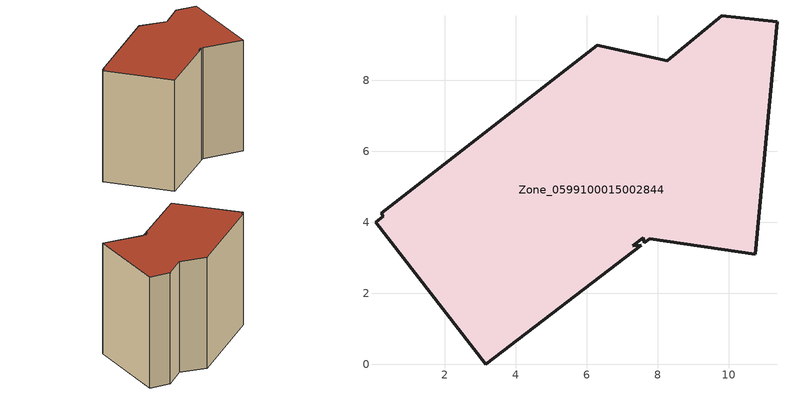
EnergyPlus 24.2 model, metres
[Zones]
Zone_0599100015002844
 floor ground (C_G): 0.28,4.17 0.22,4.24 6.3,8.98 8.27,8.55 9.81,9.81 11.36,9.64 10.75,3.1 7.78,3.53 7.63,3.41 7.6,3.56 7.31,3.33 7.54,3.35 3.16,0 0.05,4 z0.72
 wall outside (C_F): 8.27,8.55 6.3,8.98 0.22,4.24 0.28,4.17 0.05,4 3.16,0 7.54,3.35 7.31,3.33 7.6,3.56 7.63,3.41 7.78,3.53 10.75,3.1 11.36,9.64 9.81,9.81 8.27,8.55 z0.72:8.77
 roof outside (C_R): 7.54,3.35 7.31,3.33 7.6,3.56 7.63,3.41 7.78,3.53 10.75,3.1 11.36,9.64 9.81,9.81 8.27,8.55 6.3,8.98 0.22,4.24 0.28,4.17 0.05,4 3.16,0 z8.77
[BUILDING]
Pand.0599100015002844: North Axis=0; Terrain=City; Loads Convergence Tolerance Value=0.04; Temperature Convergence Tolerance Value=0.4; Solar Distribution=FullExterior; Maximum Number of Warmup Days=25; Minimum Number of Warmup Days=1
[Site:Location]
Rotterdam.The.Hague.AP_ZH_NLD Design_Conditions: Latitude=51.96; Longitude=4.45; Time Zone=1; Elevation=-4.5
[SITE:GROUNDTEMPERATURE:BUILDINGSURFACE]
18, 18, 18, 18, 18, 18, 18, 18, 18, 18, 18, 18
[MATERIAL] Thermal Absorptance=0.9; Solar Absorptance=0.7; Visible Absorptance=0.7
Name | Roughness | Thickness | Conductivity | Density | Specific Heat
G.TI.1975-1991 | MediumSmooth | 0.15 | 0.288461 | 540 | 1210
F.TI.1975-1991 | Rough | 0.3 | 0.230769 | 1920 | 840
R.TI.1975-1991 | MediumRough | 0.2 | 0.153846 | 1500 | 1000
[CONSTRUCTION]
C_G: G.TI.1975-1991
C_F: F.TI.1975-1991
C_R: R.TI.1975-1991
[ZONE]
Zone_0599100015002844: Type=1; Multiplier=1; Ceiling Height=Autocalculate; Volume=Autocalculate; Floor Area=autocalculate; Part of Total Floor Area=Yes
[ZONEINFILTRATION:DESIGNFLOWRATE]
Infil_Zone_0599100015002844: Zone or ZoneList or Space or SpaceList=Zone_0599100015002844; Schedule=AlwaysOn; Design Flow Rate Calculation Method=Flow/Area; Flow Rate per Floor Area=0.003; Constant Term Coefficient=1; Temperature Term Coefficient=0; Velocity Term Coefficient=0; Velocity Squared Term Coefficient=0
[HVACTEMPLATE:ZONE:IDEALLOADSAIRSYSTEM]
Zone_0599100015002844: Maximum Heating Supply Air Temperature=50; Minimum Cooling Supply Air Temperature=13; Maximum Heating Supply Air Humidity Ratio=0.0156; Minimum Cooling Supply Air Humidity Ratio=0.0077; Heating Limit=NoLimit; Cooling Limit=NoLimit; Dehumidification Control Type=ConstantSensibleHeatRatio; Cooling Sensible Heat Ratio=0.7; Dehumidification Setpoint=60; Humidification Control Type=None; Humidification Setpoint=30; Outdoor Air Method=None; Outdoor Air Flow Rate per Person=0.00944; Outdoor Air Flow Rate per Zone Floor Area=0; Outdoor Air Flow Rate per Zone=0; Demand Controlled Ventilation Type=None; Outdoor Air Economizer Type=NoEconomizer; Heat Recovery Type=None; Sensible Heat Recovery Effectiveness=0.7; Latent Heat Recovery Effectiveness=0.65
[ZONECONTROL:THERMOSTAT]
ThermostatControl_Zone_0599100015002844: Zone or ZoneList=Zone_0599100015002844; Control Type Schedule=DualSetpointControlType; Control 1=Thermostat_Zone_0599100015002844; Temperature Difference Between Cutout And Setpoint=0
[THERMOSTATSETPOINT:DUALSETPOINT]
Thermostat_Zone_0599100015002844: Heating Setpoint Temperature Schedule=HeatingSetpoint_Zone_0599100015002844; Cooling Setpoint Temperature Schedule=CoolingSetpoint_Zone_0599100015002844
[SCHEDULE:COMPACT]
HeatingSetpoint_Zone_0599100015002844: Through: 12/31, For: AllDays, Until: 24:00, 21
CoolingSetpoint_Zone_0599100015002844: Through: 12/31, For: AllDays, Until: 24:00, 24
DualSetpointControlType: Through: 12/31, For: AllDays, Until: 24:00, 4
AlwaysOn: Through: 12/31, For: AllDays, Until: 24:00, 1
